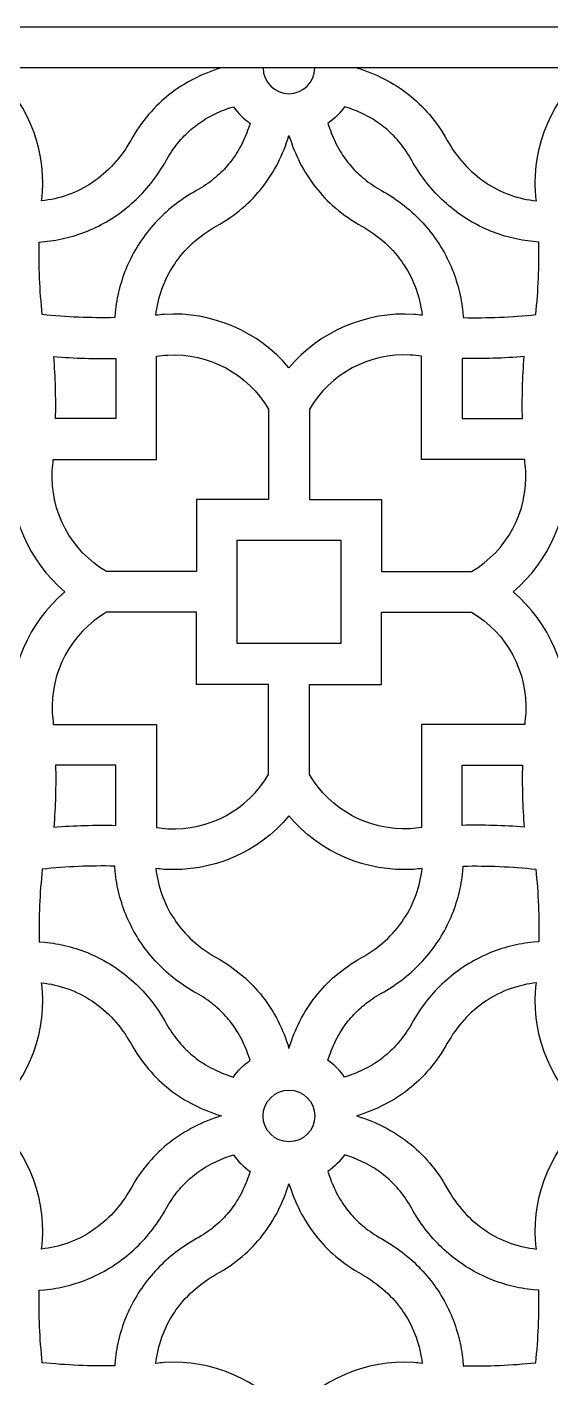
# Model space of a CAD drawing. Extents: x 195 to 842, y 474 to 1122.
# Drawn here: x 440.6 to 596.4, y 720 to 1121.6 of the extents above; entities that cross this region are included whole.
import ezdxf

# ---------------------------------------------------------------- set-up
doc = ezdxf.new("R2010")
doc.units = 0
doc.layers.add('LAYER_01', color=7, linetype='CONTINUOUS')

msp = doc.modelspace()

# ---------------------------------------------------------------- linework, layer by layer
at = {"layer": 'LAYER_01'}
for points in [[(194.74, 474.12), (842.23, 474.12), (842.23, 1121.61), (194.74, 1121.61)], [(206.86, 486.24), (830.1, 486.24), (830.1, 1109.48), (206.86, 1109.48)], [(518.48, 938.3), (503.11, 938.3), (503.11, 969.05), (533.86, 969.05), (533.86, 938.3)]]:
    msp.add_lwpolyline(points, close=True, dxfattribs=at)
for points in [[(498.34, 1109.48), (497.29, 1109.14), (496.25, 1108.79), (495.22, 1108.41), (494.2, 1108.01), (493.19, 1107.59), (492.2, 1107.16), (491.23, 1106.7), (490.26, 1106.22), (489.31, 1105.72), (488.37, 1105.2), (487.45, 1104.66), (486.54, 1104.1), (485.64, 1103.52), (484.76, 1102.91), (483.89, 1102.28), (483.03, 1101.63), (482.19, 1100.96), (481.37, 1100.26), (480.56, 1099.54), (479.76, 1098.8), (478.98, 1098.03), (478.21, 1097.23), (477.46, 1096.42), (476.72, 1095.57), (476, 1094.7), (475.3, 1093.81), (474.61, 1092.89), (473.94, 1091.94), (473.28, 1090.97), (472.64, 1089.96), (472.02, 1088.93), (471.41, 1087.87), (470.87, 1086.94), (470.31, 1086.02), (469.72, 1085.12), (469.11, 1084.24), (468.47, 1083.37), (467.81, 1082.53), (467.12, 1081.71), (466.42, 1080.9), (465.69, 1080.13), (464.94, 1079.37), (464.16, 1078.64), (463.37, 1077.94), (462.56, 1077.26), (461.73, 1076.61), (460.89, 1075.98), (460.03, 1075.39), (459.15, 1074.82), (458.26, 1074.28), (457.35, 1073.77), (456.44, 1073.29), (455.51, 1072.85), (454.58, 1072.43), (453.63, 1072.04), (452.68, 1071.68), (451.72, 1071.36), (450.76, 1071.06), (449.79, 1070.8), (448.82, 1070.56), (447.84, 1070.35), (446.87, 1070.18), (445.89, 1070.03), (444.92, 1069.91, -0.003722), (445.17, 1072.4, 0.237112), (429.31, 1109.48)], [(538.63, 1109.48), (539.68, 1109.14), (540.72, 1108.79), (541.75, 1108.41), (542.77, 1108.01), (543.77, 1107.59), (544.76, 1107.16), (545.74, 1106.7), (546.71, 1106.22), (547.66, 1105.72), (548.6, 1105.2), (549.52, 1104.66), (550.43, 1104.1), (551.33, 1103.52), (552.21, 1102.91), (553.08, 1102.28), (553.94, 1101.63), (554.78, 1100.96), (555.6, 1100.26), (556.41, 1099.54), (557.21, 1098.8), (557.99, 1098.03), (558.76, 1097.23), (559.51, 1096.42), (560.25, 1095.57), (560.97, 1094.7), (561.67, 1093.81), (562.36, 1092.89), (563.03, 1091.94), (563.69, 1090.97), (564.33, 1089.96), (564.95, 1088.93), (565.56, 1087.87), (566.1, 1086.94), (566.66, 1086.02), (567.25, 1085.12), (567.86, 1084.24), (568.5, 1083.37), (569.16, 1082.53), (569.84, 1081.71), (570.55, 1080.9), (571.28, 1080.13), (572.03, 1079.37), (572.8, 1078.64), (573.6, 1077.94), (574.41, 1077.26), (575.24, 1076.61), (576.08, 1075.98), (576.94, 1075.39), (577.82, 1074.82), (578.71, 1074.28), (579.61, 1073.77), (580.53, 1073.29), (581.46, 1072.85), (582.39, 1072.43), (583.34, 1072.04), (584.29, 1071.68), (585.25, 1071.36), (586.21, 1071.06), (587.18, 1070.8), (588.15, 1070.56), (589.13, 1070.35), (590.1, 1070.18), (591.08, 1070.03), (592.05, 1069.91, 0.003722), (591.79, 1072.4, -0.237112), (607.66, 1109.48)], [(435.98, 990.75, 0.237112), (451.85, 953.67, 0.237112), (435.98, 916.59, -0.003722)], [(600.99, 916.59, 0.237112), (585.12, 953.67, 0.237112), (600.99, 990.75, -0.003722)]]:
    msp.add_lwpolyline(points, format="xyb", dxfattribs=at)
for points in [[(490.97, 1073), (490.17, 1072.54), (489.38, 1072.08), (488.6, 1071.59), (487.83, 1071.1), (487.07, 1070.59), (486.32, 1070.06), (485.57, 1069.52), (484.84, 1068.97), (484.11, 1068.4), (483.39, 1067.82), (482.69, 1067.22), (481.99, 1066.61), (481.31, 1065.98), (480.64, 1065.35), (479.98, 1064.7), (479.34, 1064.04), (478.71, 1063.36), (478.09, 1062.67), (477.49, 1061.97), (476.89, 1061.26), (476.32, 1060.54), (475.76, 1059.81), (475.21, 1059.07), (474.68, 1058.32), (474.17, 1057.56), (473.67, 1056.79), (473.19, 1056.01), (472.73, 1055.23), (472.28, 1054.43), (471.85, 1053.63), (471.43, 1052.81), (471.03, 1051.99), (470.65, 1051.18), (470.29, 1050.36), (469.94, 1049.53), (469.61, 1048.69), (469.3, 1047.85), (469.01, 1047), (468.73, 1046.15), (468.46, 1045.29), (468.22, 1044.45), (468, 1043.6), (467.8, 1042.75), (467.6, 1041.9), (467.43, 1041.04), (467.27, 1040.18), (467.13, 1039.32), (467.01, 1038.45), (466.9, 1037.64), (466.82, 1036.83), (466.68, 1035.21, -0.032077), (445.12, 1036.12, -0.032077), (444.21, 1057.69), (445.83, 1057.82), (446.64, 1057.91), (447.45, 1058.01), (448.32, 1058.13), (449.18, 1058.27), (450.04, 1058.43), (450.9, 1058.61), (451.75, 1058.8), (452.6, 1059), (453.45, 1059.23), (454.29, 1059.46), (455.15, 1059.73), (456, 1060.01), (456.85, 1060.3), (457.69, 1060.61), (458.53, 1060.94), (459.36, 1061.29), (460.18, 1061.65), (460.99, 1062.03), (461.81, 1062.43), (462.63, 1062.85), (463.43, 1063.28), (464.23, 1063.73), (465.01, 1064.19), (465.79, 1064.68), (466.56, 1065.17), (467.32, 1065.68), (468.07, 1066.21), (468.81, 1066.76), (469.54, 1067.32), (470.26, 1067.9), (470.97, 1068.49), (471.67, 1069.09), (472.36, 1069.71), (473.04, 1070.34), (473.7, 1070.99), (474.35, 1071.64), (474.98, 1072.31), (475.61, 1072.99), (476.22, 1073.69), (476.82, 1074.39), (477.4, 1075.11), (477.97, 1075.84), (478.52, 1076.57), (479.06, 1077.32), (479.59, 1078.07), (480.1, 1078.83), (480.59, 1079.6), (481.08, 1080.38), (481.54, 1081.17), (482, 1081.97), (482.39, 1082.66), (482.8, 1083.35), (483.22, 1084.02), (483.66, 1084.69), (484.08, 1085.3), (484.52, 1085.9), (484.97, 1086.5), (485.43, 1087.08), (485.88, 1087.63), (486.35, 1088.17), (486.82, 1088.69), (487.31, 1089.21), (487.79, 1089.7), (488.28, 1090.17), (488.79, 1090.64), (489.3, 1091.09), (489.82, 1091.53), (490.34, 1091.96), (490.88, 1092.37), (491.42, 1092.77), (491.98, 1093.17), (492.54, 1093.55), (493.11, 1093.91), (493.69, 1094.27), (494.38, 1094.67), (495.07, 1095.05), (495.77, 1095.42), (496.48, 1095.78), (497.13, 1096.08), (497.79, 1096.37), (498.45, 1096.65), (499.12, 1096.92), (499.82, 1097.19), (500.53, 1097.44), (501.95, 1097.91, 0.087587), (506.91, 1092.95), (506.44, 1091.53), (506.19, 1090.82), (505.92, 1090.12), (505.65, 1089.45), (505.37, 1088.79), (505.08, 1088.14), (504.77, 1087.48), (504.42, 1086.77), (504.05, 1086.07), (503.67, 1085.38), (503.27, 1084.69), (502.91, 1084.11), (502.55, 1083.54), (502.17, 1082.98), (501.77, 1082.42), (501.37, 1081.88), (500.96, 1081.34), (500.53, 1080.82), (500.09, 1080.3), (499.64, 1079.79), (499.17, 1079.28), (498.7, 1078.79), (498.21, 1078.31), (497.69, 1077.82), (497.17, 1077.35), (496.63, 1076.88), (496.08, 1076.43), (495.5, 1075.97), (494.9, 1075.52), (494.3, 1075.08), (493.68, 1074.66), (493.02, 1074.22), (492.35, 1073.8), (491.66, 1073.39)], [(546, 1073), (546.79, 1072.54), (547.58, 1072.08), (548.37, 1071.59), (549.14, 1071.1), (549.9, 1070.59), (550.65, 1070.06), (551.4, 1069.52), (552.13, 1068.97), (552.86, 1068.4), (553.57, 1067.82), (554.28, 1067.22), (554.97, 1066.61), (555.66, 1065.98), (556.33, 1065.35), (556.98, 1064.7), (557.63, 1064.04), (558.26, 1063.36), (558.88, 1062.67), (559.48, 1061.97), (560.07, 1061.26), (560.65, 1060.54), (561.21, 1059.81), (561.76, 1059.07), (562.29, 1058.32), (562.8, 1057.56), (563.29, 1056.79), (563.77, 1056.01), (564.24, 1055.23), (564.69, 1054.43), (565.12, 1053.63), (565.54, 1052.81), (565.94, 1051.99), (566.32, 1051.18), (566.68, 1050.36), (567.03, 1049.53), (567.36, 1048.69), (567.67, 1047.85), (567.96, 1047), (568.24, 1046.15), (568.5, 1045.29), (568.74, 1044.45), (568.97, 1043.6), (569.17, 1042.75), (569.36, 1041.9), (569.54, 1041.04), (569.7, 1040.18), (569.84, 1039.32), (569.96, 1038.45), (570.06, 1037.64), (570.15, 1036.83), (570.28, 1035.21, 0.032077), (591.85, 1036.12, 0.032077), (592.76, 1057.69), (591.14, 1057.82), (590.33, 1057.91), (589.52, 1058.01), (588.65, 1058.13), (587.79, 1058.27), (586.93, 1058.43), (586.07, 1058.61), (585.22, 1058.8), (584.37, 1059), (583.52, 1059.23), (582.68, 1059.46), (581.82, 1059.73), (580.97, 1060.01), (580.12, 1060.3), (579.28, 1060.61), (578.44, 1060.94), (577.61, 1061.29), (576.79, 1061.65), (575.98, 1062.03), (575.16, 1062.43), (574.34, 1062.85), (573.54, 1063.28), (572.74, 1063.73), (571.96, 1064.19), (571.18, 1064.68), (570.41, 1065.17), (569.65, 1065.68), (568.9, 1066.21), (568.16, 1066.76), (567.43, 1067.32), (566.71, 1067.9), (565.99, 1068.49), (565.3, 1069.09), (564.61, 1069.71), (563.93, 1070.34), (563.27, 1070.99), (562.62, 1071.64), (561.98, 1072.31), (561.36, 1072.99), (560.75, 1073.69), (560.15, 1074.39), (559.57, 1075.11), (559, 1075.84), (558.45, 1076.57), (557.91, 1077.32), (557.38, 1078.07), (556.87, 1078.83), (556.38, 1079.6), (555.89, 1080.38), (555.42, 1081.17), (554.97, 1081.97), (554.58, 1082.66), (554.17, 1083.35), (553.75, 1084.02), (553.31, 1084.69), (552.89, 1085.3), (552.45, 1085.9), (552, 1086.5), (551.54, 1087.08), (551.09, 1087.63), (550.62, 1088.17), (550.15, 1088.69), (549.66, 1089.21), (549.18, 1089.7), (548.69, 1090.17), (548.18, 1090.64), (547.67, 1091.09), (547.15, 1091.53), (546.63, 1091.96), (546.09, 1092.37), (545.55, 1092.77), (544.99, 1093.17), (544.43, 1093.55), (543.86, 1093.91), (543.28, 1094.27), (542.59, 1094.67), (541.9, 1095.05), (541.2, 1095.42), (540.48, 1095.78), (539.83, 1096.08), (539.18, 1096.37), (538.51, 1096.65), (537.85, 1096.92), (537.15, 1097.19), (536.44, 1097.44), (535.02, 1097.91, -0.087587), (530.06, 1092.95), (530.53, 1091.53), (530.78, 1090.82), (531.05, 1090.12), (531.32, 1089.45), (531.6, 1088.79), (531.89, 1088.14), (532.19, 1087.48), (532.55, 1086.77), (532.91, 1086.07), (533.3, 1085.38), (533.7, 1084.69), (534.05, 1084.11), (534.42, 1083.54), (534.8, 1082.98), (535.2, 1082.42), (535.6, 1081.88), (536.01, 1081.34), (536.44, 1080.82), (536.87, 1080.3), (537.33, 1079.79), (537.8, 1079.28), (538.27, 1078.79), (538.76, 1078.31), (539.28, 1077.82), (539.8, 1077.35), (540.34, 1076.88), (540.89, 1076.43), (541.47, 1075.97), (542.07, 1075.52), (542.67, 1075.08), (543.28, 1074.66), (543.95, 1074.22), (544.62, 1073.8), (545.31, 1073.39)], [(558.06, 1035.92, -0.003722), (555.56, 1036.18, 0.237112), (518.48, 1020.31, 0.237112), (481.4, 1036.18, -0.003722), (478.91, 1035.92), (479.03, 1036.89), (479.18, 1037.87), (479.35, 1038.84), (479.56, 1039.82), (479.79, 1040.79), (480.06, 1041.76), (480.36, 1042.72), (480.68, 1043.68), (481.04, 1044.63), (481.43, 1045.58), (481.85, 1046.51), (482.29, 1047.44), (482.77, 1048.36), (483.28, 1049.26), (483.82, 1050.15), (484.39, 1051.03), (484.98, 1051.89), (485.6, 1052.73), (486.26, 1053.56), (486.93, 1054.37), (487.64, 1055.16), (488.37, 1055.94), (489.13, 1056.69), (489.9, 1057.42), (490.71, 1058.13), (491.53, 1058.81), (492.37, 1059.47), (493.24, 1060.11), (494.12, 1060.72), (495.02, 1061.31), (495.94, 1061.87), (496.87, 1062.41), (497.93, 1063.02), (498.96, 1063.64), (499.97, 1064.28), (500.94, 1064.94), (501.89, 1065.61), (502.81, 1066.3), (503.7, 1067), (504.57, 1067.72), (505.42, 1068.46), (506.23, 1069.21), (507.03, 1069.98), (507.79, 1070.76), (508.54, 1071.56), (509.26, 1072.37), (509.96, 1073.19), (510.63, 1074.03), (511.28, 1074.89), (511.91, 1075.76), (512.51, 1076.64), (513.1, 1077.54), (513.66, 1078.45), (514.2, 1079.37), (514.72, 1080.31), (515.22, 1081.26), (515.7, 1082.23), (516.15, 1083.2), (516.59, 1084.2), (517.01, 1085.2), (517.41, 1086.22), (517.79, 1087.25), (518.14, 1088.29), (518.48, 1089.34), (518.82, 1088.29), (519.18, 1087.25), (519.56, 1086.22), (519.96, 1085.2), (520.38, 1084.2), (520.81, 1083.2), (521.27, 1082.23), (521.75, 1081.26), (522.25, 1080.31), (522.77, 1079.37), (523.31, 1078.45), (523.87, 1077.54), (524.45, 1076.64), (525.06, 1075.76), (525.69, 1074.89), (526.34, 1074.03), (527.01, 1073.19), (527.71, 1072.37), (528.43, 1071.56), (529.17, 1070.76), (529.94, 1069.98), (530.74, 1069.21), (531.55, 1068.46), (532.4, 1067.72), (533.26, 1067), (534.16, 1066.3), (535.08, 1065.61), (536.03, 1064.94), (537, 1064.28), (538.01, 1063.64), (539.04, 1063.02), (540.1, 1062.41), (541.03, 1061.87), (541.95, 1061.31), (542.85, 1060.72), (543.73, 1060.11), (544.59, 1059.47), (545.44, 1058.81), (546.26, 1058.13), (547.06, 1057.42), (547.84, 1056.69), (548.6, 1055.94), (549.33, 1055.16), (550.03, 1054.37), (550.71, 1053.56), (551.36, 1052.73), (551.99, 1051.89), (552.58, 1051.03), (553.15, 1050.15), (553.69, 1049.26), (554.2, 1048.36), (554.67, 1047.44), (555.12, 1046.51), (555.54, 1045.58), (555.93, 1044.63), (556.29, 1043.68), (556.61, 1042.72), (556.91, 1041.76), (557.17, 1040.79), (557.41, 1039.82), (557.62, 1038.84), (557.79, 1037.87), (557.94, 1036.89)], [(512.42, 981.17), (490.99, 981.17), (490.99, 959.74), (464.19, 959.74, -0.280109), (448.07, 989.75, 0.004613), (448.4, 993.06), (479.1, 993.06), (479.1, 1023.76, 0.004613), (482.41, 1024.09, -0.280109), (512.42, 1007.97)], [(449.07, 1005.19, 0.02556), (448.54, 1023.62, 0.02556), (466.97, 1023.09), (466.97, 1005.19)], [(524.55, 981.17), (545.98, 981.17), (545.98, 959.74), (572.78, 959.74, 0.280109), (588.9, 989.75, -0.004613), (588.57, 993.06), (557.87, 993.06), (557.87, 1023.76, -0.004613), (554.56, 1024.09, 0.280109), (524.55, 1007.97)], [(587.9, 1005.19, -0.02556), (588.43, 1023.62, -0.02556), (570, 1023.09), (570, 1005.19)], [(512.42, 926.18), (490.99, 926.18), (490.99, 947.61), (464.19, 947.61, 0.280109), (448.07, 917.6, -0.004613), (448.4, 914.29), (479.1, 914.29), (479.1, 883.59, -0.004613), (482.41, 883.26, 0.280109), (512.42, 899.38)], [(524.55, 926.18), (545.98, 926.18), (545.98, 947.61), (572.78, 947.61, -0.280109), (588.9, 917.6, 0.004613), (588.57, 914.29), (557.87, 914.29), (557.87, 883.59, 0.004613), (554.56, 883.26, -0.280109), (524.55, 899.38)], [(449.07, 902.16, -0.02556), (448.54, 883.73, -0.02556), (466.97, 884.26), (466.97, 902.16)], [(587.9, 902.16, 0.02556), (588.43, 883.73, 0.02556), (570, 884.26), (570, 902.16)], [(558.06, 871.43, 0.003722), (555.56, 871.17, -0.237112), (518.48, 887.04, -0.237112), (481.4, 871.17, 0.003722), (478.91, 871.43), (479.03, 870.46), (479.18, 869.48), (479.35, 868.51), (479.56, 867.53), (479.79, 866.56), (480.06, 865.59), (480.36, 864.63), (480.68, 863.67), (481.04, 862.72), (481.43, 861.77), (481.85, 860.84), (482.29, 859.91), (482.77, 858.99), (483.28, 858.09), (483.82, 857.2), (484.39, 856.32), (484.98, 855.46), (485.6, 854.62), (486.26, 853.79), (486.93, 852.98), (487.64, 852.18), (488.37, 851.41), (489.13, 850.66), (489.9, 849.93), (490.71, 849.22), (491.53, 848.54), (492.37, 847.88), (493.24, 847.24), (494.12, 846.63), (495.02, 846.04), (495.94, 845.48), (496.87, 844.94), (497.93, 844.33), (498.96, 843.71), (499.97, 843.07), (500.94, 842.41), (501.89, 841.74), (502.81, 841.05), (503.7, 840.35), (504.57, 839.63), (505.42, 838.89), (506.23, 838.14), (507.03, 837.37), (507.79, 836.59), (508.54, 835.79), (509.26, 834.98), (509.96, 834.16), (510.63, 833.32), (511.28, 832.46), (511.91, 831.59), (512.51, 830.71), (513.1, 829.81), (513.66, 828.9), (514.2, 827.98), (514.72, 827.04), (515.22, 826.09), (515.7, 825.12), (516.15, 824.14), (516.59, 823.15), (517.01, 822.15), (517.41, 821.13), (517.79, 820.1), (518.14, 819.06), (518.48, 818.01), (518.82, 819.06), (519.18, 820.1), (519.56, 821.13), (519.96, 822.15), (520.38, 823.15), (520.81, 824.14), (521.27, 825.12), (521.75, 826.09), (522.25, 827.04), (522.77, 827.98), (523.31, 828.9), (523.87, 829.81), (524.45, 830.71), (525.06, 831.59), (525.69, 832.46), (526.34, 833.32), (527.01, 834.16), (527.71, 834.98), (528.43, 835.79), (529.17, 836.59), (529.94, 837.37), (530.74, 838.14), (531.55, 838.89), (532.4, 839.63), (533.26, 840.35), (534.16, 841.05), (535.08, 841.74), (536.03, 842.41), (537, 843.07), (538.01, 843.71), (539.04, 844.33), (540.1, 844.94), (541.03, 845.48), (541.95, 846.04), (542.85, 846.63), (543.73, 847.24), (544.59, 847.88), (545.44, 848.54), (546.26, 849.22), (547.06, 849.93), (547.84, 850.66), (548.6, 851.41), (549.33, 852.18), (550.03, 852.98), (550.71, 853.79), (551.36, 854.62), (551.99, 855.46), (552.58, 856.32), (553.15, 857.2), (553.69, 858.09), (554.2, 858.99), (554.67, 859.91), (555.12, 860.84), (555.54, 861.77), (555.93, 862.72), (556.29, 863.67), (556.61, 864.63), (556.91, 865.59), (557.17, 866.56), (557.41, 867.53), (557.62, 868.51), (557.79, 869.48), (557.94, 870.46)], [(490.97, 834.35), (490.17, 834.8), (489.38, 835.27), (488.6, 835.76), (487.83, 836.25), (487.07, 836.76), (486.32, 837.29), (485.57, 837.83), (484.84, 838.38), (484.11, 838.95), (483.39, 839.53), (482.69, 840.13), (481.99, 840.74), (481.31, 841.36), (480.64, 842), (479.98, 842.65), (479.34, 843.31), (478.71, 843.99), (478.09, 844.68), (477.49, 845.37), (476.89, 846.09), (476.32, 846.81), (475.76, 847.54), (475.21, 848.28), (474.68, 849.03), (474.17, 849.79), (473.67, 850.56), (473.19, 851.34), (472.73, 852.12), (472.28, 852.92), (471.85, 853.72), (471.43, 854.54), (471.03, 855.36), (470.65, 856.17), (470.29, 856.99), (469.94, 857.82), (469.61, 858.66), (469.3, 859.5), (469.01, 860.35), (468.73, 861.2), (468.46, 862.06), (468.22, 862.9), (468, 863.75), (467.8, 864.6), (467.6, 865.45), (467.43, 866.31), (467.27, 867.17), (467.13, 868.03), (467.01, 868.9), (466.9, 869.71), (466.82, 870.52), (466.68, 872.14, 0.032077), (445.12, 871.23, 0.032077), (444.21, 849.66), (445.83, 849.53), (446.64, 849.44), (447.45, 849.34), (448.32, 849.22), (449.18, 849.08), (450.04, 848.92), (450.9, 848.74), (451.75, 848.55), (452.6, 848.35), (453.45, 848.12), (454.29, 847.88), (455.15, 847.62), (456, 847.34), (456.85, 847.05), (457.69, 846.74), (458.53, 846.41), (459.36, 846.06), (460.18, 845.7), (460.99, 845.32), (461.81, 844.92), (462.63, 844.5), (463.43, 844.07), (464.23, 843.62), (465.01, 843.16), (465.79, 842.67), (466.56, 842.18), (467.32, 841.67), (468.07, 841.14), (468.81, 840.59), (469.54, 840.03), (470.26, 839.45), (470.97, 838.86), (471.67, 838.26), (472.36, 837.64), (473.04, 837.01), (473.7, 836.36), (474.35, 835.71), (474.98, 835.04), (475.61, 834.35), (476.22, 833.66), (476.82, 832.95), (477.4, 832.24), (477.97, 831.51), (478.52, 830.78), (479.06, 830.03), (479.59, 829.28), (480.1, 828.52), (480.59, 827.75), (481.08, 826.96), (481.54, 826.17), (482, 825.38), (482.39, 824.69), (482.8, 824), (483.22, 823.33), (483.66, 822.66), (484.08, 822.05), (484.52, 821.45), (484.97, 820.85), (485.43, 820.27), (485.88, 819.72), (486.35, 819.18), (486.82, 818.66), (487.31, 818.14), (487.79, 817.65), (488.28, 817.18), (488.79, 816.71), (489.3, 816.25), (489.82, 815.82), (490.34, 815.39), (490.88, 814.98), (491.42, 814.58), (491.98, 814.18), (492.54, 813.8), (493.11, 813.43), (493.69, 813.08), (494.38, 812.68), (495.07, 812.29), (495.77, 811.93), (496.48, 811.57), (497.13, 811.27), (497.79, 810.98), (498.45, 810.7), (499.12, 810.43), (499.82, 810.16), (500.53, 809.91), (501.95, 809.44, -0.087587), (506.91, 814.4), (506.44, 815.82), (506.19, 816.53), (505.92, 817.23), (505.65, 817.89), (505.37, 818.56), (505.08, 819.21), (504.77, 819.86), (504.42, 820.58), (504.05, 821.28), (503.67, 821.97), (503.27, 822.66), (502.91, 823.24), (502.55, 823.81), (502.17, 824.37), (501.77, 824.93), (501.37, 825.47), (500.96, 826.01), (500.53, 826.53), (500.09, 827.05), (499.64, 827.56), (499.17, 828.07), (498.7, 828.56), (498.21, 829.04), (497.69, 829.53), (497.17, 830), (496.63, 830.47), (496.08, 830.92), (495.5, 831.38), (494.9, 831.83), (494.3, 832.27), (493.68, 832.69), (493.02, 833.13), (492.35, 833.55), (491.66, 833.96)], [(546, 834.35), (546.79, 834.8), (547.58, 835.27), (548.37, 835.76), (549.14, 836.25), (549.9, 836.76), (550.65, 837.29), (551.4, 837.83), (552.13, 838.38), (552.86, 838.95), (553.57, 839.53), (554.28, 840.13), (554.97, 840.74), (555.66, 841.36), (556.33, 842), (556.98, 842.65), (557.63, 843.31), (558.26, 843.99), (558.88, 844.68), (559.48, 845.37), (560.07, 846.09), (560.65, 846.81), (561.21, 847.54), (561.76, 848.28), (562.29, 849.03), (562.8, 849.79), (563.29, 850.56), (563.77, 851.34), (564.24, 852.12), (564.69, 852.92), (565.12, 853.72), (565.54, 854.54), (565.94, 855.36), (566.32, 856.17), (566.68, 856.99), (567.03, 857.82), (567.36, 858.66), (567.67, 859.5), (567.96, 860.35), (568.24, 861.2), (568.5, 862.06), (568.74, 862.9), (568.97, 863.75), (569.17, 864.6), (569.36, 865.45), (569.54, 866.31), (569.7, 867.17), (569.84, 868.03), (569.96, 868.9), (570.06, 869.71), (570.15, 870.52), (570.28, 872.14, -0.032077), (591.85, 871.23, -0.032077), (592.76, 849.66), (591.14, 849.53), (590.33, 849.44), (589.52, 849.34), (588.65, 849.22), (587.79, 849.08), (586.93, 848.92), (586.07, 848.74), (585.22, 848.55), (584.37, 848.35), (583.52, 848.12), (582.68, 847.88), (581.82, 847.62), (580.97, 847.34), (580.12, 847.05), (579.28, 846.74), (578.44, 846.41), (577.61, 846.06), (576.79, 845.7), (575.98, 845.32), (575.16, 844.92), (574.34, 844.5), (573.54, 844.07), (572.74, 843.62), (571.96, 843.16), (571.18, 842.67), (570.41, 842.18), (569.65, 841.67), (568.9, 841.14), (568.16, 840.59), (567.43, 840.03), (566.71, 839.45), (565.99, 838.86), (565.3, 838.26), (564.61, 837.64), (563.93, 837.01), (563.27, 836.36), (562.62, 835.71), (561.98, 835.04), (561.36, 834.35), (560.75, 833.66), (560.15, 832.95), (559.57, 832.24), (559, 831.51), (558.45, 830.78), (557.91, 830.03), (557.38, 829.28), (556.87, 828.52), (556.38, 827.75), (555.89, 826.96), (555.42, 826.17), (554.97, 825.38), (554.58, 824.69), (554.17, 824), (553.75, 823.33), (553.31, 822.66), (552.89, 822.05), (552.45, 821.45), (552, 820.85), (551.54, 820.27), (551.09, 819.72), (550.62, 819.18), (550.15, 818.66), (549.66, 818.14), (549.18, 817.65), (548.69, 817.18), (548.18, 816.71), (547.67, 816.25), (547.15, 815.82), (546.63, 815.39), (546.09, 814.98), (545.55, 814.58), (544.99, 814.18), (544.43, 813.8), (543.86, 813.43), (543.28, 813.08), (542.59, 812.68), (541.9, 812.29), (541.2, 811.93), (540.48, 811.57), (539.83, 811.27), (539.18, 810.98), (538.51, 810.7), (537.85, 810.43), (537.15, 810.16), (536.44, 809.91), (535.02, 809.44, 0.087587), (530.06, 814.4), (530.53, 815.82), (530.78, 816.53), (531.05, 817.23), (531.32, 817.89), (531.6, 818.56), (531.89, 819.21), (532.19, 819.86), (532.55, 820.58), (532.91, 821.28), (533.3, 821.97), (533.7, 822.66), (534.05, 823.24), (534.42, 823.81), (534.8, 824.37), (535.2, 824.93), (535.6, 825.47), (536.01, 826.01), (536.44, 826.53), (536.87, 827.05), (537.33, 827.56), (537.8, 828.07), (538.27, 828.56), (538.76, 829.04), (539.28, 829.53), (539.8, 830), (540.34, 830.47), (540.89, 830.92), (541.47, 831.38), (542.07, 831.83), (542.67, 832.27), (543.28, 832.69), (543.95, 833.13), (544.62, 833.55), (545.31, 833.96)], [(445.17, 834.94, -0.003722), (444.92, 837.44), (445.89, 837.32), (446.87, 837.17), (447.84, 837), (448.82, 836.79), (449.79, 836.55), (450.76, 836.29), (451.72, 835.99), (452.68, 835.67), (453.63, 835.31), (454.58, 834.92), (455.51, 834.5), (456.44, 834.05), (457.35, 833.58), (458.26, 833.07), (459.15, 832.53), (460.03, 831.96), (460.89, 831.37), (461.73, 830.74), (462.56, 830.09), (463.37, 829.41), (464.16, 828.71), (464.94, 827.98), (465.69, 827.22), (466.42, 826.44), (467.12, 825.64), (467.81, 824.82), (468.47, 823.97), (469.11, 823.11), (469.72, 822.23), (470.31, 821.33), (470.87, 820.41), (471.41, 819.48), (472.02, 818.42), (472.64, 817.39), (473.28, 816.38), (473.94, 815.41), (474.61, 814.46), (475.3, 813.54), (476, 812.64), (476.72, 811.78), (477.46, 810.93), (478.21, 810.12), (478.98, 809.32), (479.76, 808.55), (480.56, 807.81), (481.37, 807.09), (482.19, 806.39), (483.03, 805.72), (483.89, 805.07), (484.76, 804.44), (485.64, 803.83), (486.54, 803.25), (487.45, 802.69), (488.37, 802.15), (489.31, 801.63), (490.26, 801.13), (491.23, 800.65), (492.2, 800.19), (493.19, 799.76), (494.2, 799.34), (495.22, 798.94), (496.25, 798.56), (497.29, 798.2), (498.34, 797.86), (497.29, 797.52), (496.25, 797.17), (495.22, 796.79), (494.2, 796.39), (493.19, 795.97), (492.2, 795.53), (491.23, 795.08), (490.26, 794.6), (489.31, 794.1), (488.37, 793.58), (487.45, 793.04), (486.54, 792.48), (485.64, 791.89), (484.76, 791.29), (483.89, 790.66), (483.03, 790.01), (482.19, 789.34), (481.37, 788.64), (480.56, 787.92), (479.76, 787.17), (478.98, 786.41), (478.21, 785.61), (477.46, 784.8), (476.72, 783.95), (476, 783.08), (475.3, 782.19), (474.61, 781.27), (473.94, 780.32), (473.28, 779.35), (472.64, 778.34), (472.02, 777.31), (471.41, 776.25), (470.87, 775.32), (470.31, 774.4), (469.72, 773.5), (469.11, 772.62), (468.47, 771.75), (467.81, 770.91), (467.12, 770.09), (466.42, 769.28), (465.69, 768.51), (464.94, 767.75), (464.16, 767.02), (463.37, 766.31), (462.56, 765.64), (461.73, 764.98), (460.89, 764.36), (460.03, 763.77), (459.15, 763.2), (458.26, 762.66), (457.35, 762.15), (456.44, 761.67), (455.51, 761.23), (454.58, 760.81), (453.63, 760.42), (452.68, 760.06), (451.72, 759.74), (450.76, 759.44), (449.79, 759.17), (448.82, 758.94), (447.84, 758.73), (446.87, 758.56), (445.89, 758.41), (444.92, 758.29, -0.003722), (445.17, 760.78, 0.237112), (429.31, 797.86, 0.237112)], [(591.79, 834.94, 0.003722), (592.05, 837.44), (591.08, 837.32), (590.1, 837.17), (589.13, 837), (588.15, 836.79), (587.18, 836.55), (586.21, 836.29), (585.25, 835.99), (584.29, 835.67), (583.34, 835.31), (582.39, 834.92), (581.46, 834.5), (580.53, 834.05), (579.61, 833.58), (578.71, 833.07), (577.82, 832.53), (576.94, 831.96), (576.08, 831.37), (575.24, 830.74), (574.41, 830.09), (573.6, 829.41), (572.8, 828.71), (572.03, 827.98), (571.28, 827.22), (570.55, 826.44), (569.84, 825.64), (569.16, 824.82), (568.5, 823.97), (567.86, 823.11), (567.25, 822.23), (566.66, 821.33), (566.1, 820.41), (565.56, 819.48), (564.95, 818.42), (564.33, 817.39), (563.69, 816.38), (563.03, 815.41), (562.36, 814.46), (561.67, 813.54), (560.97, 812.64), (560.25, 811.78), (559.51, 810.93), (558.76, 810.12), (557.99, 809.32), (557.21, 808.55), (556.41, 807.81), (555.6, 807.09), (554.78, 806.39), (553.94, 805.72), (553.08, 805.07), (552.21, 804.44), (551.33, 803.83), (550.43, 803.25), (549.52, 802.69), (548.6, 802.15), (547.66, 801.63), (546.71, 801.13), (545.74, 800.65), (544.76, 800.19), (543.77, 799.76), (542.77, 799.34), (541.75, 798.94), (540.72, 798.56), (539.68, 798.2), (538.63, 797.86), (539.68, 797.52), (540.72, 797.17), (541.75, 796.79), (542.77, 796.39), (543.77, 795.97), (544.76, 795.53), (545.74, 795.08), (546.71, 794.6), (547.66, 794.1), (548.6, 793.58), (549.52, 793.04), (550.43, 792.48), (551.33, 791.89), (552.21, 791.29), (553.08, 790.66), (553.94, 790.01), (554.78, 789.34), (555.6, 788.64), (556.41, 787.92), (557.21, 787.17), (557.99, 786.41), (558.76, 785.61), (559.51, 784.8), (560.25, 783.95), (560.97, 783.08), (561.67, 782.19), (562.36, 781.27), (563.03, 780.32), (563.69, 779.35), (564.33, 778.34), (564.95, 777.31), (565.56, 776.25), (566.1, 775.32), (566.66, 774.4), (567.25, 773.5), (567.86, 772.62), (568.5, 771.75), (569.16, 770.91), (569.84, 770.09), (570.55, 769.28), (571.28, 768.51), (572.03, 767.75), (572.8, 767.02), (573.6, 766.31), (574.41, 765.64), (575.24, 764.98), (576.08, 764.36), (576.94, 763.77), (577.82, 763.2), (578.71, 762.66), (579.61, 762.15), (580.53, 761.67), (581.46, 761.23), (582.39, 760.81), (583.34, 760.42), (584.29, 760.06), (585.25, 759.74), (586.21, 759.44), (587.18, 759.17), (588.15, 758.94), (589.13, 758.73), (590.1, 758.56), (591.08, 758.41), (592.05, 758.29, 0.003722), (591.79, 760.78, -0.237112), (607.66, 797.86, -0.237112)], [(490.97, 761.38), (490.17, 760.92), (489.38, 760.46), (488.6, 759.97), (487.83, 759.48), (487.07, 758.97), (486.32, 758.44), (485.57, 757.9), (484.84, 757.35), (484.11, 756.78), (483.39, 756.2), (482.69, 755.6), (481.99, 754.99), (481.31, 754.36), (480.64, 753.73), (479.98, 753.08), (479.34, 752.42), (478.71, 751.74), (478.09, 751.05), (477.49, 750.35), (476.89, 749.64), (476.32, 748.92), (475.76, 748.19), (475.21, 747.45), (474.68, 746.7), (474.17, 745.94), (473.67, 745.17), (473.19, 744.39), (472.73, 743.61), (472.28, 742.81), (471.85, 742.01), (471.43, 741.19), (471.03, 740.37), (470.65, 739.56), (470.29, 738.74), (469.94, 737.91), (469.61, 737.07), (469.3, 736.23), (469.01, 735.38), (468.73, 734.53), (468.46, 733.67), (468.22, 732.83), (468, 731.98), (467.8, 731.13), (467.6, 730.28), (467.43, 729.42), (467.27, 728.56), (467.13, 727.7), (467.01, 726.83), (466.9, 726.02), (466.82, 725.21), (466.68, 723.59, -0.032077), (445.12, 724.5, -0.032077), (444.21, 746.06), (445.83, 746.2), (446.64, 746.28), (447.45, 746.39), (448.32, 746.51), (449.18, 746.65), (450.04, 746.81), (450.9, 746.98), (451.75, 747.18), (452.6, 747.38), (453.45, 747.6), (454.29, 747.84), (455.15, 748.11), (456, 748.39), (456.85, 748.68), (457.69, 748.99), (458.53, 749.32), (459.36, 749.67), (460.18, 750.03), (460.99, 750.41), (461.81, 750.81), (462.63, 751.23), (463.43, 751.66), (464.23, 752.11), (465.01, 752.57), (465.79, 753.05), (466.56, 753.55), (467.32, 754.06), (468.07, 754.59), (468.81, 755.14), (469.54, 755.7), (470.26, 756.27), (470.97, 756.87), (471.67, 757.47), (472.36, 758.09), (473.04, 758.72), (473.7, 759.36), (474.35, 760.02), (474.98, 760.69), (475.61, 761.37), (476.22, 762.07), (476.82, 762.77), (477.4, 763.49), (477.97, 764.22), (478.52, 764.95), (479.06, 765.7), (479.59, 766.45), (480.1, 767.21), (480.59, 767.98), (481.08, 768.76), (481.54, 769.55), (482, 770.35), (482.39, 771.04), (482.8, 771.73), (483.22, 772.4), (483.66, 773.06), (484.08, 773.68), (484.52, 774.28), (484.97, 774.88), (485.43, 775.46), (485.88, 776.01), (486.35, 776.55), (486.82, 777.07), (487.31, 777.59), (487.79, 778.08), (488.28, 778.55), (488.79, 779.02), (489.3, 779.47), (489.82, 779.91), (490.34, 780.34), (490.88, 780.75), (491.42, 781.15), (491.98, 781.55), (492.54, 781.93), (493.11, 782.29), (493.69, 782.65), (494.38, 783.05), (495.07, 783.43), (495.77, 783.8), (496.48, 784.15), (497.13, 784.46), (497.79, 784.75), (498.45, 785.03), (499.12, 785.3), (499.82, 785.57), (500.53, 785.82), (501.95, 786.29, 0.087587), (506.91, 781.33), (506.44, 779.91), (506.19, 779.2), (505.92, 778.5), (505.65, 777.83), (505.37, 777.17), (505.08, 776.51), (504.77, 775.86), (504.42, 775.15), (504.05, 774.45), (503.67, 773.76), (503.27, 773.07), (502.91, 772.49), (502.55, 771.92), (502.17, 771.36), (501.77, 770.8), (501.37, 770.26), (500.96, 769.72), (500.53, 769.2), (500.09, 768.68), (499.64, 768.17), (499.17, 767.66), (498.7, 767.17), (498.21, 766.69), (497.69, 766.2), (497.17, 765.73), (496.63, 765.26), (496.08, 764.81), (495.5, 764.35), (494.9, 763.9), (494.3, 763.46), (493.68, 763.04), (493.02, 762.6), (492.35, 762.18), (491.66, 761.77)], [(546, 761.38), (546.79, 760.92), (547.58, 760.46), (548.37, 759.97), (549.14, 759.48), (549.9, 758.97), (550.65, 758.44), (551.4, 757.9), (552.13, 757.35), (552.86, 756.78), (553.57, 756.2), (554.28, 755.6), (554.97, 754.99), (555.66, 754.36), (556.33, 753.73), (556.98, 753.08), (557.63, 752.42), (558.26, 751.74), (558.88, 751.05), (559.48, 750.35), (560.07, 749.64), (560.65, 748.92), (561.21, 748.19), (561.76, 747.45), (562.29, 746.7), (562.8, 745.94), (563.29, 745.17), (563.77, 744.39), (564.24, 743.61), (564.69, 742.81), (565.12, 742.01), (565.54, 741.19), (565.94, 740.37), (566.32, 739.56), (566.68, 738.74), (567.03, 737.91), (567.36, 737.07), (567.67, 736.23), (567.96, 735.38), (568.24, 734.53), (568.5, 733.67), (568.74, 732.83), (568.97, 731.98), (569.17, 731.13), (569.36, 730.28), (569.54, 729.42), (569.7, 728.56), (569.84, 727.7), (569.96, 726.83), (570.06, 726.02), (570.15, 725.21), (570.28, 723.59, 0.032077), (591.85, 724.5, 0.032077), (592.76, 746.06), (591.14, 746.2), (590.33, 746.28), (589.52, 746.39), (588.65, 746.51), (587.79, 746.65), (586.93, 746.81), (586.07, 746.98), (585.22, 747.18), (584.37, 747.38), (583.52, 747.6), (582.68, 747.84), (581.82, 748.11), (580.97, 748.39), (580.12, 748.68), (579.28, 748.99), (578.44, 749.32), (577.61, 749.67), (576.79, 750.03), (575.98, 750.41), (575.16, 750.81), (574.34, 751.23), (573.54, 751.66), (572.74, 752.11), (571.96, 752.57), (571.18, 753.05), (570.41, 753.55), (569.65, 754.06), (568.9, 754.59), (568.16, 755.14), (567.43, 755.7), (566.71, 756.27), (565.99, 756.87), (565.3, 757.47), (564.61, 758.09), (563.93, 758.72), (563.27, 759.36), (562.62, 760.02), (561.98, 760.69), (561.36, 761.37), (560.75, 762.07), (560.15, 762.77), (559.57, 763.49), (559, 764.22), (558.45, 764.95), (557.91, 765.7), (557.38, 766.45), (556.87, 767.21), (556.38, 767.98), (555.89, 768.76), (555.42, 769.55), (554.97, 770.35), (554.58, 771.04), (554.17, 771.73), (553.75, 772.4), (553.31, 773.06), (552.89, 773.68), (552.45, 774.28), (552, 774.88), (551.54, 775.46), (551.09, 776.01), (550.62, 776.55), (550.15, 777.07), (549.66, 777.59), (549.18, 778.08), (548.69, 778.55), (548.18, 779.02), (547.67, 779.47), (547.15, 779.91), (546.63, 780.34), (546.09, 780.75), (545.55, 781.15), (544.99, 781.55), (544.43, 781.93), (543.86, 782.29), (543.28, 782.65), (542.59, 783.05), (541.9, 783.43), (541.2, 783.8), (540.48, 784.15), (539.83, 784.46), (539.18, 784.75), (538.51, 785.03), (537.85, 785.3), (537.15, 785.57), (536.44, 785.82), (535.02, 786.29, -0.087587), (530.06, 781.33), (530.53, 779.91), (530.78, 779.2), (531.05, 778.5), (531.32, 777.83), (531.6, 777.17), (531.89, 776.51), (532.19, 775.86), (532.55, 775.15), (532.91, 774.45), (533.3, 773.76), (533.7, 773.07), (534.05, 772.49), (534.42, 771.92), (534.8, 771.36), (535.2, 770.8), (535.6, 770.26), (536.01, 769.72), (536.44, 769.2), (536.87, 768.68), (537.33, 768.17), (537.8, 767.66), (538.27, 767.17), (538.76, 766.69), (539.28, 766.2), (539.8, 765.73), (540.34, 765.26), (540.89, 764.81), (541.47, 764.35), (542.07, 763.9), (542.67, 763.46), (543.28, 763.04), (543.95, 762.6), (544.62, 762.18), (545.31, 761.77)], [(558.06, 724.3, -0.003722), (555.56, 724.56, 0.237112), (518.48, 708.69, 0.237112), (481.4, 724.56, -0.003722), (478.91, 724.3), (479.03, 725.27), (479.18, 726.25), (479.35, 727.22), (479.56, 728.2), (479.79, 729.17), (480.06, 730.14), (480.36, 731.1), (480.68, 732.06), (481.04, 733.01), (481.43, 733.96), (481.85, 734.89), (482.29, 735.82), (482.77, 736.73), (483.28, 737.64), (483.82, 738.53), (484.39, 739.41), (484.98, 740.27), (485.6, 741.11), (486.26, 741.94), (486.93, 742.75), (487.64, 743.54), (488.37, 744.32), (489.13, 745.07), (489.9, 745.8), (490.71, 746.5), (491.53, 747.19), (492.37, 747.85), (493.24, 748.49), (494.12, 749.1), (495.02, 749.69), (495.94, 750.25), (496.87, 750.79), (497.93, 751.4), (498.96, 752.02), (499.97, 752.66), (500.94, 753.32), (501.89, 753.99), (502.81, 754.68), (503.7, 755.38), (504.57, 756.1), (505.42, 756.84), (506.23, 757.59), (507.03, 758.36), (507.79, 759.14), (508.54, 759.94), (509.26, 760.75), (509.96, 761.57), (510.63, 762.41), (511.28, 763.27), (511.91, 764.14), (512.51, 765.02), (513.1, 765.92), (513.66, 766.83), (514.2, 767.75), (514.72, 768.69), (515.22, 769.64), (515.7, 770.61), (516.15, 771.58), (516.59, 772.57), (517.01, 773.58), (517.41, 774.6), (517.79, 775.63), (518.14, 776.67), (518.48, 777.72), (518.82, 776.67), (519.18, 775.63), (519.56, 774.6), (519.96, 773.58), (520.38, 772.57), (520.81, 771.58), (521.27, 770.61), (521.75, 769.64), (522.25, 768.69), (522.77, 767.75), (523.31, 766.83), (523.87, 765.92), (524.45, 765.02), (525.06, 764.14), (525.69, 763.27), (526.34, 762.41), (527.01, 761.57), (527.71, 760.75), (528.43, 759.94), (529.17, 759.14), (529.94, 758.36), (530.74, 757.59), (531.55, 756.84), (532.4, 756.1), (533.26, 755.38), (534.16, 754.68), (535.08, 753.99), (536.03, 753.32), (537, 752.66), (538.01, 752.02), (539.04, 751.4), (540.1, 750.79), (541.03, 750.25), (541.95, 749.69), (542.85, 749.1), (543.73, 748.49), (544.59, 747.85), (545.44, 747.19), (546.26, 746.5), (547.06, 745.8), (547.84, 745.07), (548.6, 744.32), (549.33, 743.54), (550.03, 742.75), (550.71, 741.94), (551.36, 741.11), (551.99, 740.27), (552.58, 739.41), (553.15, 738.53), (553.69, 737.64), (554.2, 736.73), (554.67, 735.82), (555.12, 734.89), (555.54, 733.96), (555.93, 733.01), (556.29, 732.06), (556.61, 731.1), (556.91, 730.14), (557.17, 729.17), (557.41, 728.2), (557.62, 727.22), (557.79, 726.25), (557.94, 725.27)]]:
    msp.add_lwpolyline(points, format="xyb", close=True, dxfattribs=at)
msp.add_circle((518.48, 797.86), 7.69, dxfattribs=at)
for centre, radius, start, end in [((518.48, 1109.48), 20.18, 180, 180.0377), ((518.48, 1109.48), 7.69, 180, 0), ((518.48, 1109.48), 20.18, 269.9623, 270.0377), ((518.48, 797.86), 20.18, 179.9623, 180.0377), ((518.48, 797.86), 20.18, 269.9623, 270.0377)]:
    msp.add_arc(centre, radius, start, end, dxfattribs=at)
at = {"layer": 'LAYER_01', "extrusion": (0, 0, -1)}
for centre, start, end in [((-518.48, 1109.48), 180, 180.0377), ((-518.48, 797.86), 89.9623, 90.0377), ((-518.48, 797.86), 179.9623, 180.0377)]:
    msp.add_arc(centre, 20.18, start, end, dxfattribs=at)

doc.saveas('drawing.dxf')
